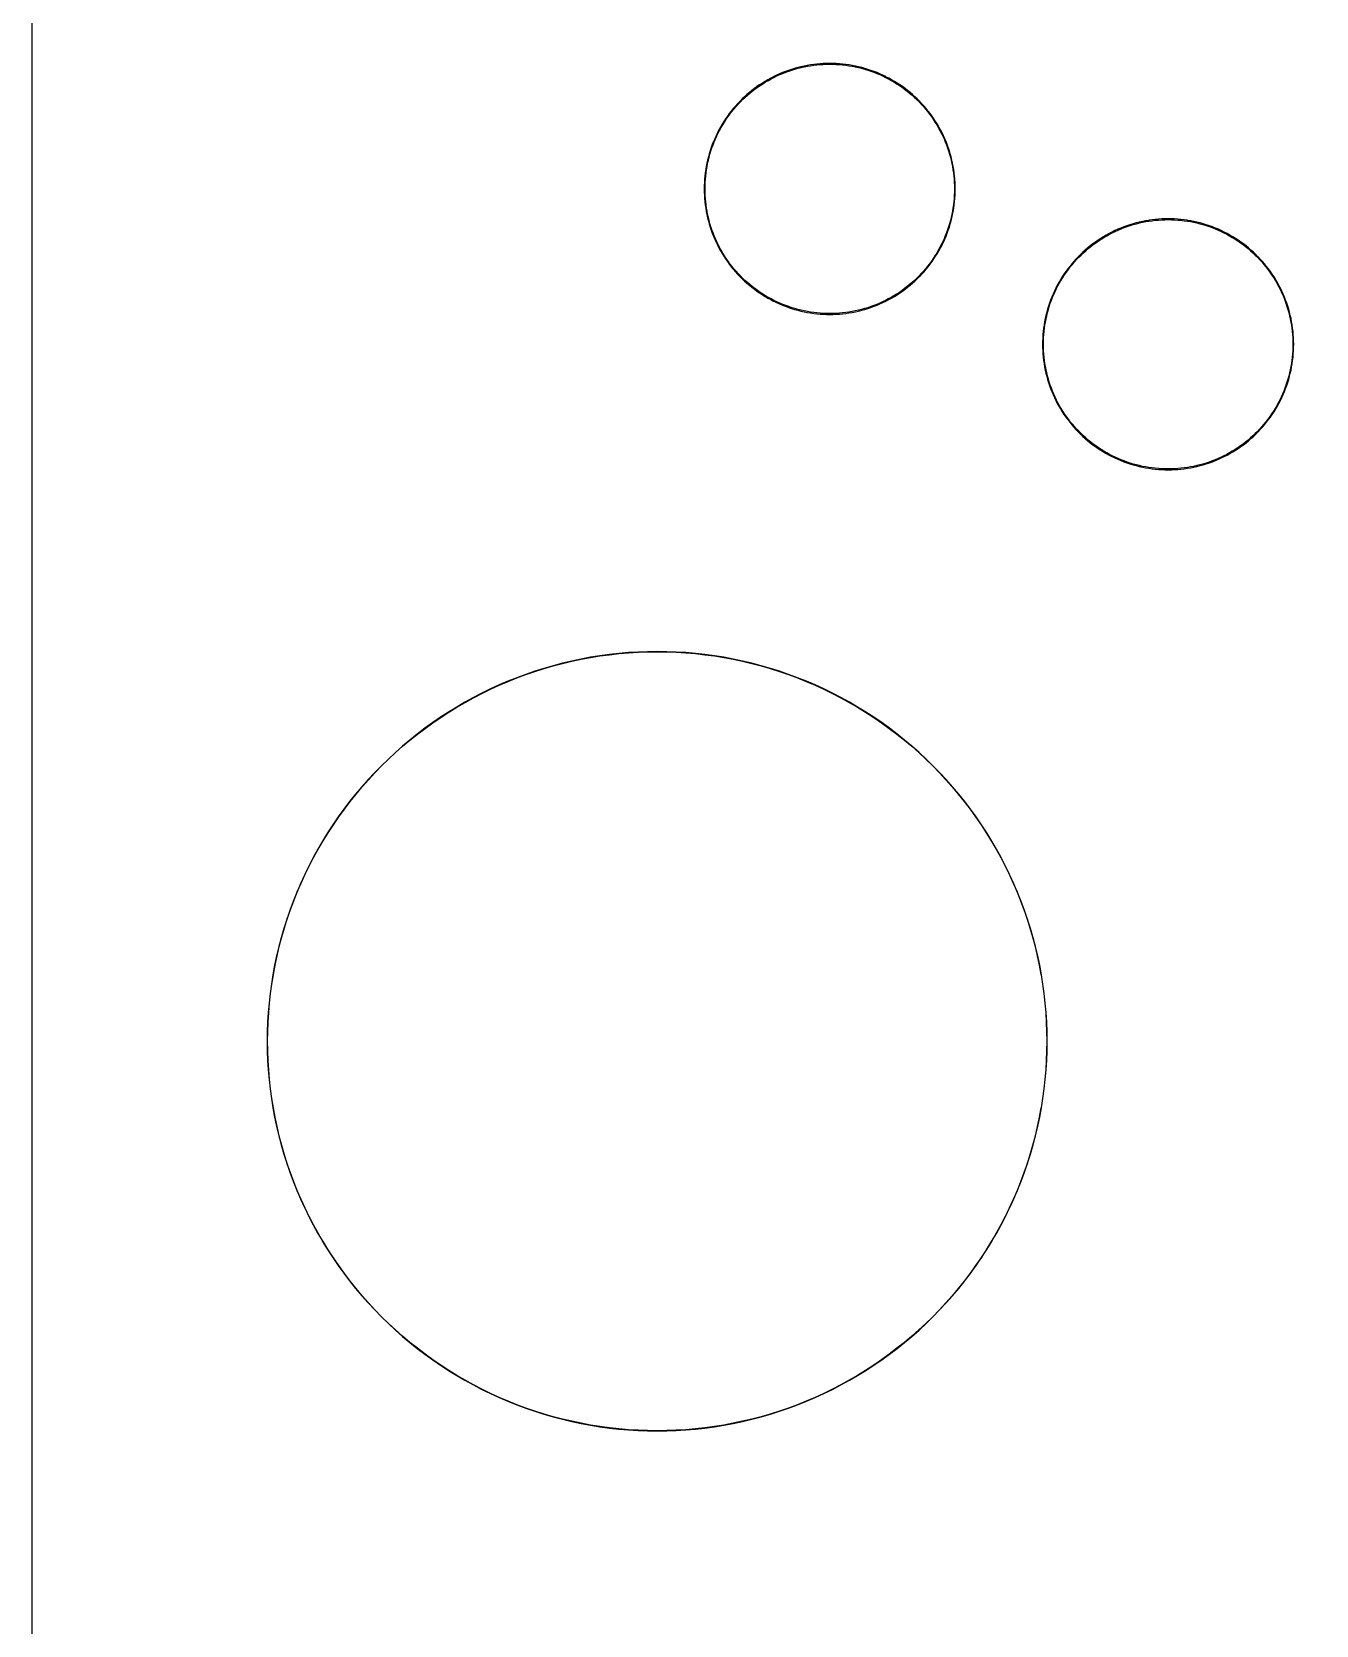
# Model space of a CAD drawing. Extents: x 6 to 66, y 0 to 129.
# Drawn here: x 5.58 to 21.23, y 27.06 to 46.48 of the extents above; entities that cross this region are included whole.
import ezdxf

# ---------------------------------------------------------------- set-up
doc = ezdxf.new("R2010")
doc.units = 0

msp = doc.modelspace()

# ---------------------------------------------------------------- linework, layer by layer
at = {"color": 5, "true_color": 0x0000ff}
msp.add_polyline3d([(66.20408, 0.3175, 0), (66.20408, 128.81762, 0), (5.58393, 128.81762, 0), (5.58393, 0.3175, 0), (66.20408, 0.3175, 0)], close=True, dxfattribs=at)
at = {"color": 34, "true_color": 0x008000}
for points in [[(5.58394, 0.3175, 0), (66.20408, 0.3175, 0), (66.20408, 128.81762, 0), (5.58394, 128.81762, 0), (5.58394, 0.3175, 0)], [(15.26743, 46.09909, 0), (15.22831, 46.09757, 0), (15.18919, 46.09503, 0), (15.15008, 46.09147, 0), (15.11096, 46.0869, 0), (15.0721, 46.08131, 0), (15.07057, 46.08107, 0), (15.03196, 46.07472, 0), (14.99335, 46.0671, 0), (14.955, 46.05846, 0), (14.9169, 46.04906, 0), (14.87905, 46.03865, 0), (14.84146, 46.02722, 0), (14.80412, 46.01477, 0), (14.76729, 46.00131, 0), (14.73072, 45.98709, 0), (14.69465, 45.97185, 0), (14.65884, 45.95559, 0), (14.62353, 45.93857, 0), (14.62215, 45.93787, 0), (14.5871, 45.91984, 0), (14.55281, 45.90079, 0), (14.51877, 45.88097, 0), (14.4855, 45.8604, 0), (14.45248, 45.83881, 0), (14.42022, 45.81646, 0), (14.38847, 45.79334, 0), (14.35748, 45.76947, 0), (14.327, 45.74458, 0), (14.29703, 45.71918, 0), (14.26807, 45.69276, 0), (14.23963, 45.66584, 0), (14.21059, 45.6368, 0), (14.18367, 45.60835, 0), (14.15725, 45.5794, 0), (14.13185, 45.54942, 0), (14.10696, 45.51894, 0), (14.08308, 45.48796, 0), (14.05997, 45.45621, 0), (14.03762, 45.42395, 0), (14.01603, 45.39093, 0), (13.99545, 45.35765, 0), (13.97564, 45.32362, 0), (13.95659, 45.28933, 0), (13.93856, 45.25428, 0), (13.93785, 45.2529, 0), (13.92083, 45.21759, 0), (13.90458, 45.18178, 0), (13.88934, 45.14571, 0), (13.87511, 45.10913, 0), (13.86165, 45.0723, 0), (13.84921, 45.03496, 0), (13.83778, 44.99737, 0), (13.82736, 44.95953, 0), (13.81796, 44.92143, 0), (13.80933, 44.88307, 0), (13.80171, 44.84446, 0), (13.79536, 44.80586, 0), (13.79512, 44.80432, 0), (13.78953, 44.76546, 0), (13.78496, 44.72635, 0), (13.7814, 44.68723, 0), (13.77886, 44.64812, 0), (13.77734, 44.609, 0), (13.77683, 44.56963, 0), (13.77734, 44.53026, 0), (13.77886, 44.49114, 0), (13.7814, 44.45203, 0), (13.78496, 44.41291, 0), (13.78953, 44.3738, 0), (13.79512, 44.33493, 0), (13.79536, 44.3334, 0), (13.80171, 44.29479, 0), (13.80933, 44.25619, 0), (13.81796, 44.21783, 0), (13.82736, 44.17973, 0), (13.83778, 44.14189, 0), (13.84921, 44.10429, 0), (13.86165, 44.06696, 0), (13.87511, 44.03013, 0), (13.88934, 43.99355, 0), (13.90458, 43.95748, 0), (13.92083, 43.92167, 0), (13.93785, 43.88636, 0), (13.93856, 43.88498, 0), (13.95659, 43.84993, 0), (13.97564, 43.81564, 0), (13.99545, 43.7816, 0), (14.01603, 43.74833, 0), (14.03762, 43.71531, 0), (14.05997, 43.68305, 0), (14.08308, 43.6513, 0), (14.10696, 43.62031, 0), (14.13185, 43.58983, 0), (14.15725, 43.55986, 0), (14.18367, 43.53091, 0), (14.21059, 43.50246, 0), (14.23963, 43.47342, 0), (14.26807, 43.4465, 0), (14.29703, 43.42008, 0), (14.327, 43.39468, 0), (14.35748, 43.36979, 0), (14.38847, 43.34591, 0), (14.42022, 43.3228, 0), (14.45248, 43.30045, 0), (14.4855, 43.27886, 0), (14.51877, 43.25828, 0), (14.55281, 43.23847, 0), (14.5871, 43.21942, 0), (14.62215, 43.20139, 0), (14.62353, 43.20068, 0), (14.65884, 43.18367, 0), (14.69465, 43.16741, 0), (14.73072, 43.15217, 0), (14.76729, 43.13795, 0), (14.80412, 43.12448, 0), (14.84146, 43.11204, 0), (14.87905, 43.10061, 0), (14.9169, 43.09019, 0), (14.955, 43.0808, 0), (14.99335, 43.07216, 0), (15.03196, 43.06454, 0), (15.07057, 43.05819, 0), (15.0721, 43.05795, 0), (15.11096, 43.05236, 0), (15.15008, 43.04779, 0), (15.18919, 43.04423, 0), (15.22831, 43.04169, 0), (15.26743, 43.04017, 0), (15.3068, 43.03966, 0), (15.34617, 43.04017, 0), (15.38528, 43.04169, 0), (15.4244, 43.04423, 0), (15.46352, 43.04779, 0), (15.50263, 43.05236, 0), (15.54149, 43.05795, 0), (15.54302, 43.05819, 0), (15.58163, 43.06454, 0), (15.62024, 43.07216, 0), (15.65859, 43.0808, 0), (15.69669, 43.09019, 0), (15.73454, 43.10061, 0), (15.77213, 43.11204, 0), (15.80947, 43.12448, 0), (15.8463, 43.13795, 0), (15.88288, 43.15217, 0), (15.91894, 43.16741, 0), (15.95476, 43.18367, 0), (15.99006, 43.20068, 0), (15.99144, 43.20139, 0), (16.02649, 43.21942, 0), (16.06079, 43.23847, 0), (16.09481, 43.25828, 0), (16.1281, 43.27886, 0), (16.16112, 43.30045, 0), (16.19337, 43.3228, 0), (16.22512, 43.34591, 0), (16.25611, 43.36979, 0), (16.28659, 43.39468, 0), (16.31656, 43.42008, 0), (16.34552, 43.4465, 0), (16.37397, 43.47342, 0), (16.40191, 43.50136, 0), (16.40299, 43.50246, 0), (16.42992, 43.53091, 0), (16.45634, 43.55986, 0), (16.48173, 43.58983, 0), (16.50664, 43.62031, 0), (16.53051, 43.6513, 0), (16.55362, 43.68305, 0), (16.57598, 43.71531, 0), (16.59757, 43.74833, 0), (16.61814, 43.7816, 0), (16.63795, 43.81564, 0), (16.657, 43.84993, 0), (16.67504, 43.88498, 0), (16.67574, 43.88636, 0), (16.69276, 43.92167, 0), (16.70902, 43.95748, 0), (16.72426, 43.99355, 0), (16.73848, 44.03013, 0), (16.75194, 44.06696, 0), (16.76438, 44.10429, 0), (16.77582, 44.14189, 0), (16.78623, 44.17973, 0), (16.79563, 44.21783, 0), (16.80427, 44.25619, 0), (16.81188, 44.29479, 0), (16.81824, 44.3334, 0), (16.81848, 44.33493, 0), (16.82407, 44.3738, 0), (16.82864, 44.41291, 0), (16.83219, 44.45203, 0), (16.83473, 44.49114, 0), (16.83626, 44.53026, 0), (16.83677, 44.56963, 0), (16.83626, 44.609, 0), (16.83473, 44.64812, 0), (16.83219, 44.68723, 0), (16.82864, 44.72635, 0), (16.82407, 44.76546, 0), (16.81848, 44.80432, 0), (16.81824, 44.80586, 0), (16.81213, 44.84293, 0), (16.81188, 44.84446, 0), (16.80427, 44.88307, 0), (16.79563, 44.92143, 0), (16.78623, 44.95953, 0), (16.77582, 44.99737, 0), (16.76438, 45.03496, 0), (16.75194, 45.0723, 0), (16.73848, 45.10913, 0), (16.72426, 45.14571, 0), (16.70902, 45.18178, 0), (16.69276, 45.21759, 0), (16.67574, 45.2529, 0), (16.67504, 45.25428, 0), (16.65771, 45.28795, 0), (16.657, 45.28933, 0), (16.63795, 45.32362, 0), (16.61814, 45.35765, 0), (16.59757, 45.39093, 0), (16.57598, 45.42395, 0), (16.55362, 45.45621, 0), (16.53051, 45.48796, 0), (16.50664, 45.51894, 0), (16.48173, 45.54942, 0), (16.45634, 45.5794, 0), (16.42992, 45.60835, 0), (16.40299, 45.6368, 0), (16.40191, 45.6379, 0), (16.40189, 45.63791, 0), (16.37506, 45.66474, 0), (16.37397, 45.66584, 0), (16.34552, 45.69276, 0), (16.31656, 45.71918, 0), (16.28659, 45.74458, 0), (16.25611, 45.76947, 0), (16.22512, 45.79334, 0), (16.19337, 45.81646, 0), (16.16112, 45.83881, 0), (16.1281, 45.8604, 0), (16.09481, 45.88097, 0), (16.06079, 45.90079, 0), (16.02649, 45.91984, 0), (15.99144, 45.93787, 0), (15.99006, 45.93857, 0), (15.95476, 45.95559, 0), (15.91894, 45.97185, 0), (15.88288, 45.98709, 0), (15.8463, 46.00131, 0), (15.80947, 46.01477, 0), (15.77213, 46.02722, 0), (15.73454, 46.03865, 0), (15.69669, 46.04906, 0), (15.65859, 46.05846, 0), (15.62024, 46.0671, 0), (15.58163, 46.07472, 0), (15.54302, 46.08107, 0), (15.54149, 46.08131, 0), (15.50263, 46.0869, 0), (15.46352, 46.09147, 0), (15.4244, 46.09503, 0), (15.38528, 46.09757, 0), (15.34617, 46.09909, 0), (15.3068, 46.0996, 0), (15.26743, 46.09909, 0)], [(15.38528, 43.0516, 0), (15.34617, 43.05007, 0), (15.3068, 43.04957, 0), (15.26743, 43.05007, 0), (15.22831, 43.0516, 0), (15.18919, 43.05414, 0), (15.15008, 43.05769, 0), (15.11096, 43.06227, 0), (15.07266, 43.06777, 0), (15.03502, 43.07396, 0), (14.99642, 43.08158, 0), (14.95806, 43.09022, 0), (14.91996, 43.09962, 0), (14.88212, 43.11003, 0), (14.84452, 43.12146, 0), (14.80719, 43.13391, 0), (14.77036, 43.14737, 0), (14.73378, 43.16159, 0), (14.69771, 43.17683, 0), (14.6619, 43.19309, 0), (14.6266, 43.21011, 0), (14.59292, 43.22744, 0), (14.55863, 43.24649, 0), (14.52459, 43.2663, 0), (14.49132, 43.28687, 0), (14.4583, 43.30846, 0), (14.42604, 43.33081, 0), (14.39429, 43.35393, 0), (14.3633, 43.3778, 0), (14.33282, 43.4027, 0), (14.30285, 43.4281, 0), (14.2739, 43.45451, 0), (14.24545, 43.48144, 0), (14.21842, 43.50847, 0), (14.19168, 43.53673, 0), (14.16526, 43.56568, 0), (14.13986, 43.59566, 0), (14.11497, 43.62614, 0), (14.0911, 43.65712, 0), (14.06798, 43.68887, 0), (14.04563, 43.72113, 0), (14.02404, 43.75415, 0), (14.00347, 43.78743, 0), (13.98365, 43.82146, 0), (13.9646, 43.85575, 0), (13.94712, 43.88972, 0), (13.93026, 43.92473, 0), (13.914, 43.96054, 0), (13.89876, 43.99661, 0), (13.88454, 44.03319, 0), (13.87107, 44.07002, 0), (13.85863, 44.10736, 0), (13.8472, 44.14495, 0), (13.83678, 44.18279, 0), (13.82739, 44.22089, 0), (13.81875, 44.25925, 0), (13.81113, 44.29786, 0), (13.80494, 44.3355, 0), (13.79943, 44.3738, 0), (13.79486, 44.41291, 0), (13.79131, 44.45203, 0), (13.78877, 44.49114, 0), (13.78724, 44.53026, 0), (13.78673, 44.56963, 0), (13.78724, 44.609, 0), (13.78877, 44.64812, 0), (13.79131, 44.68723, 0), (13.79486, 44.72635, 0), (13.79943, 44.76546, 0), (13.80494, 44.80376, 0), (13.81113, 44.8414, 0), (13.81875, 44.88001, 0), (13.82739, 44.91836, 0), (13.83678, 44.95646, 0), (13.8472, 44.99431, 0), (13.85863, 45.0319, 0), (13.87107, 45.06924, 0), (13.88454, 45.10607, 0), (13.89876, 45.14265, 0), (13.914, 45.17871, 0), (13.93026, 45.21453, 0), (13.94713, 45.24953, 0), (13.9646, 45.28351, 0), (13.98365, 45.3178, 0), (14.00347, 45.35183, 0), (14.02404, 45.38511, 0), (14.04563, 45.41813, 0), (14.06798, 45.45038, 0), (14.0911, 45.48213, 0), (14.11497, 45.51312, 0), (14.13986, 45.5436, 0), (14.16526, 45.57357, 0), (14.19168, 45.60253, 0), (14.2186, 45.63098, 0), (14.24543, 45.65781, 0), (14.24545, 45.65782, 0), (14.2739, 45.68475, 0), (14.30285, 45.71116, 0), (14.33282, 45.73656, 0), (14.3633, 45.76145, 0), (14.39429, 45.78533, 0), (14.42604, 45.80844, 0), (14.4583, 45.8308, 0), (14.49132, 45.85239, 0), (14.52459, 45.87296, 0), (14.55863, 45.89277, 0), (14.59292, 45.91182, 0), (14.62659, 45.92915, 0), (14.6619, 45.94617, 0), (14.69771, 45.96243, 0), (14.73378, 45.97767, 0), (14.77036, 45.99189, 0), (14.80719, 46.00535, 0), (14.84452, 46.0178, 0), (14.88212, 46.02923, 0), (14.91996, 46.03964, 0), (14.95806, 46.04904, 0), (14.99642, 46.05768, 0), (15.03502, 46.0653, 0), (15.07217, 46.07141, 0), (15.11096, 46.07699, 0), (15.15008, 46.08156, 0), (15.18919, 46.08512, 0), (15.22831, 46.08766, 0), (15.26743, 46.08918, 0), (15.3068, 46.08969, 0), (15.34617, 46.08918, 0), (15.38528, 46.08766, 0), (15.4244, 46.08512, 0), (15.46352, 46.08156, 0), (15.50263, 46.07699, 0), (15.54142, 46.07141, 0), (15.57857, 46.0653, 0), (15.61718, 46.05768, 0), (15.65553, 46.04904, 0), (15.69363, 46.03964, 0), (15.73148, 46.02923, 0), (15.76907, 46.0178, 0), (15.80641, 46.00535, 0), (15.84324, 45.99189, 0), (15.87981, 45.97767, 0), (15.91588, 45.96243, 0), (15.9517, 45.94617, 0), (15.987, 45.92915, 0), (16.02067, 45.91182, 0), (16.05496, 45.89277, 0), (16.08899, 45.87296, 0), (16.12227, 45.85239, 0), (16.15529, 45.8308, 0), (16.18755, 45.80844, 0), (16.2193, 45.78533, 0), (16.25029, 45.76145, 0), (16.28077, 45.73656, 0), (16.31074, 45.71116, 0), (16.3397, 45.68475, 0), (16.36815, 45.65782, 0), (16.39499, 45.63098, 0), (16.42191, 45.60253, 0), (16.44832, 45.57357, 0), (16.47373, 45.5436, 0), (16.49862, 45.51312, 0), (16.5225, 45.48213, 0), (16.54561, 45.45038, 0), (16.56796, 45.41813, 0), (16.58955, 45.38511, 0), (16.61013, 45.35183, 0), (16.62994, 45.3178, 0), (16.64899, 45.28351, 0), (16.66647, 45.24953, 0), (16.68334, 45.21453, 0), (16.69959, 45.17871, 0), (16.71483, 45.14265, 0), (16.72906, 45.10607, 0), (16.74252, 45.06924, 0), (16.75497, 45.0319, 0), (16.7664, 44.99431, 0), (16.77681, 44.95646, 0), (16.78621, 44.91836, 0), (16.79484, 44.88001, 0), (16.80246, 44.8414, 0), (16.80865, 44.80376, 0), (16.81416, 44.76546, 0), (16.81872, 44.72635, 0), (16.82229, 44.68723, 0), (16.82482, 44.64812, 0), (16.82635, 44.609, 0), (16.82686, 44.56963, 0), (16.82635, 44.53026, 0), (16.82482, 44.49114, 0), (16.82229, 44.45203, 0), (16.81872, 44.41291, 0), (16.81416, 44.3738, 0), (16.80865, 44.3355, 0), (16.80246, 44.29786, 0), (16.79484, 44.25925, 0), (16.78621, 44.22089, 0), (16.77681, 44.18279, 0), (16.7664, 44.14495, 0), (16.75497, 44.10736, 0), (16.74252, 44.07002, 0), (16.72906, 44.03319, 0), (16.71483, 43.99661, 0), (16.69959, 43.96054, 0), (16.68334, 43.92473, 0), (16.66647, 43.88973, 0), (16.64899, 43.85575, 0), (16.62994, 43.82146, 0), (16.61013, 43.78743, 0), (16.58955, 43.75415, 0), (16.56796, 43.72113, 0), (16.54561, 43.68887, 0), (16.5225, 43.65712, 0), (16.49862, 43.62614, 0), (16.47373, 43.59566, 0), (16.44832, 43.56568, 0), (16.42191, 43.53673, 0), (16.39499, 43.50828, 0), (16.36815, 43.48144, 0), (16.3397, 43.45451, 0), (16.31074, 43.4281, 0), (16.28077, 43.4027, 0), (16.25029, 43.3778, 0), (16.2193, 43.35393, 0), (16.18755, 43.33081, 0), (16.15529, 43.30846, 0), (16.12227, 43.28687, 0), (16.08899, 43.2663, 0), (16.05496, 43.24649, 0), (16.02067, 43.22744, 0), (15.98699, 43.21011, 0), (15.9517, 43.19309, 0), (15.91588, 43.17683, 0), (15.87981, 43.16159, 0), (15.84324, 43.14737, 0), (15.80641, 43.13391, 0), (15.76907, 43.12146, 0), (15.73148, 43.11003, 0), (15.69363, 43.09962, 0), (15.65553, 43.09022, 0), (15.61718, 43.08158, 0), (15.57857, 43.07396, 0), (15.54093, 43.06777, 0), (15.50263, 43.06227, 0), (15.46352, 43.05769, 0), (15.4244, 43.05414, 0), (15.38528, 43.0516, 0)], [(19.39112, 44.20425, 0), (19.352, 44.20273, 0), (19.31289, 44.20019, 0), (19.27377, 44.19663, 0), (19.23464, 44.19206, 0), (19.19578, 44.18647, 0), (19.19426, 44.18623, 0), (19.15565, 44.17988, 0), (19.11704, 44.17226, 0), (19.07869, 44.16362, 0), (19.04059, 44.15422, 0), (19.00274, 44.14381, 0), (18.96515, 44.13238, 0), (18.92781, 44.11993, 0), (18.89098, 44.10647, 0), (18.85441, 44.09225, 0), (18.81834, 44.07701, 0), (18.78253, 44.06075, 0), (18.74721, 44.04373, 0), (18.74584, 44.04303, 0), (18.71079, 44.025, 0), (18.6765, 44.00595, 0), (18.64246, 43.98613, 0), (18.60919, 43.96556, 0), (18.57617, 43.94397, 0), (18.54391, 43.92162, 0), (18.51216, 43.8985, 0), (18.48116, 43.87463, 0), (18.45069, 43.84974, 0), (18.42072, 43.82434, 0), (18.39176, 43.79792, 0), (18.36332, 43.771, 0), (18.33428, 43.74196, 0), (18.30736, 43.71351, 0), (18.28094, 43.68456, 0), (18.25554, 43.65458, 0), (18.23065, 43.6241, 0), (18.20676, 43.59312, 0), (18.18366, 43.56137, 0), (18.16131, 43.52911, 0), (18.13972, 43.49609, 0), (18.11914, 43.46281, 0), (18.09932, 43.42878, 0), (18.08027, 43.39449, 0), (18.08001, 43.39398, 0), (18.06224, 43.35944, 0), (18.06154, 43.35806, 0), (18.04451, 43.32275, 0), (18.02827, 43.28694, 0), (18.01303, 43.25087, 0), (17.9988, 43.21429, 0), (17.98534, 43.17746, 0), (17.9729, 43.14012, 0), (17.96146, 43.10253, 0), (17.95104, 43.06469, 0), (17.94165, 43.02659, 0), (17.93302, 42.98823, 0), (17.9254, 42.94962, 0), (17.91904, 42.91102, 0), (17.91881, 42.90949, 0), (17.91322, 42.87062, 0), (17.90865, 42.83151, 0), (17.90509, 42.79239, 0), (17.90255, 42.75328, 0), (17.90102, 42.71416, 0), (17.90052, 42.67479, 0), (17.90102, 42.63542, 0), (17.90255, 42.5963, 0), (17.90509, 42.55719, 0), (17.90865, 42.51807, 0), (17.91322, 42.47896, 0), (17.91881, 42.44009, 0), (17.91904, 42.43856, 0), (17.9254, 42.39995, 0), (17.93302, 42.36135, 0), (17.94165, 42.32299, 0), (17.95104, 42.28489, 0), (17.96146, 42.24705, 0), (17.9729, 42.20945, 0), (17.98534, 42.17212, 0), (17.9988, 42.13529, 0), (18.01303, 42.09871, 0), (18.02827, 42.06264, 0), (18.04451, 42.02683, 0), (18.06154, 41.99152, 0), (18.06224, 41.99014, 0), (18.08027, 41.95509, 0), (18.09932, 41.9208, 0), (18.11914, 41.88676, 0), (18.13972, 41.85349, 0), (18.16131, 41.82047, 0), (18.18366, 41.78821, 0), (18.20676, 41.75645, 0), (18.23065, 41.72547, 0), (18.25554, 41.69498, 0), (18.28094, 41.66502, 0), (18.30736, 41.63606, 0), (18.33428, 41.60761, 0), (18.36332, 41.57858, 0), (18.39176, 41.55166, 0), (18.42072, 41.52523, 0), (18.45069, 41.49984, 0), (18.48116, 41.47495, 0), (18.51216, 41.45107, 0), (18.54391, 41.42796, 0), (18.57617, 41.40561, 0), (18.60919, 41.38402, 0), (18.64246, 41.36343, 0), (18.6765, 41.34362, 0), (18.71079, 41.32457, 0), (18.74584, 41.30655, 0), (18.74721, 41.30584, 0), (18.78253, 41.28882, 0), (18.81834, 41.27257, 0), (18.85441, 41.25733, 0), (18.89098, 41.24311, 0), (18.92781, 41.22964, 0), (18.96515, 41.2172, 0), (19.00274, 41.20577, 0), (19.04059, 41.19535, 0), (19.07869, 41.18596, 0), (19.11704, 41.17732, 0), (19.15565, 41.1697, 0), (19.19426, 41.16335, 0), (19.19578, 41.16311, 0), (19.23464, 41.15752, 0), (19.27377, 41.15294, 0), (19.31289, 41.14938, 0), (19.352, 41.14685, 0), (19.39112, 41.14533, 0), (19.43049, 41.14482, 0), (19.46986, 41.14533, 0), (19.50897, 41.14685, 0), (19.54808, 41.14938, 0), (19.58721, 41.15294, 0), (19.62632, 41.15752, 0), (19.66518, 41.16311, 0), (19.6667, 41.16335, 0), (19.70532, 41.1697, 0), (19.74393, 41.17732, 0), (19.78228, 41.18596, 0), (19.82038, 41.19535, 0), (19.85823, 41.20577, 0), (19.89582, 41.2172, 0), (19.93316, 41.22964, 0), (19.96999, 41.24311, 0), (20.00657, 41.25733, 0), (20.04263, 41.27257, 0), (20.07845, 41.28882, 0), (20.11375, 41.30584, 0), (20.11513, 41.30655, 0), (20.15018, 41.32457, 0), (20.18448, 41.34362, 0), (20.2185, 41.36343, 0), (20.25179, 41.38402, 0), (20.28481, 41.40561, 0), (20.31706, 41.42796, 0), (20.34881, 41.45107, 0), (20.3798, 41.47495, 0), (20.41028, 41.49984, 0), (20.44025, 41.52523, 0), (20.46921, 41.55166, 0), (20.49766, 41.57858, 0), (20.5256, 41.60652, 0), (20.52668, 41.60761, 0), (20.55361, 41.63606, 0), (20.58003, 41.66502, 0), (20.60542, 41.69498, 0), (20.63033, 41.72547, 0), (20.6542, 41.75645, 0), (20.67732, 41.78821, 0), (20.69967, 41.82047, 0), (20.72126, 41.85349, 0), (20.74183, 41.88676, 0), (20.76164, 41.9208, 0), (20.78069, 41.95509, 0), (20.79873, 41.99014, 0), (20.79943, 41.99152, 0), (20.81645, 42.02683, 0), (20.8327, 42.06264, 0), (20.84795, 42.09871, 0), (20.86217, 42.13529, 0), (20.87563, 42.17212, 0), (20.88807, 42.20945, 0), (20.89951, 42.24705, 0), (20.90992, 42.28489, 0), (20.91932, 42.32299, 0), (20.92795, 42.36135, 0), (20.93558, 42.39995, 0), (20.94193, 42.43856, 0), (20.94217, 42.44009, 0), (20.94775, 42.47896, 0), (20.95233, 42.51807, 0), (20.95588, 42.55719, 0), (20.95842, 42.5963, 0), (20.95995, 42.63542, 0), (20.96046, 42.67479, 0), (20.95995, 42.71416, 0), (20.95842, 42.75328, 0), (20.95588, 42.79239, 0), (20.95233, 42.83151, 0), (20.94775, 42.87062, 0), (20.94217, 42.90949, 0), (20.94193, 42.91102, 0), (20.93558, 42.94962, 0), (20.92795, 42.98823, 0), (20.91932, 43.02659, 0), (20.90992, 43.06469, 0), (20.89951, 43.10253, 0), (20.88807, 43.14012, 0), (20.87563, 43.17746, 0), (20.86217, 43.21429, 0), (20.84795, 43.25087, 0), (20.8327, 43.28694, 0), (20.81645, 43.32275, 0), (20.79943, 43.35806, 0), (20.79873, 43.35944, 0), (20.7814, 43.39311, 0), (20.78069, 43.39449, 0), (20.76164, 43.42878, 0), (20.74183, 43.46281, 0), (20.72126, 43.49609, 0), (20.69967, 43.52911, 0), (20.67732, 43.56137, 0), (20.6542, 43.59312, 0), (20.63033, 43.6241, 0), (20.60542, 43.65458, 0), (20.58003, 43.68456, 0), (20.55361, 43.71351, 0), (20.52668, 43.74196, 0), (20.5256, 43.74306, 0), (20.49766, 43.771, 0), (20.46921, 43.79792, 0), (20.44025, 43.82434, 0), (20.41028, 43.84974, 0), (20.3798, 43.87463, 0), (20.34881, 43.8985, 0), (20.31706, 43.92162, 0), (20.28481, 43.94397, 0), (20.25179, 43.96556, 0), (20.2185, 43.98613, 0), (20.18448, 44.00595, 0), (20.15018, 44.025, 0), (20.11513, 44.04303, 0), (20.11375, 44.04373, 0), (20.07845, 44.06075, 0), (20.04263, 44.07701, 0), (20.00657, 44.09225, 0), (19.96999, 44.10647, 0), (19.93316, 44.11993, 0), (19.89582, 44.13238, 0), (19.85823, 44.14381, 0), (19.82038, 44.15422, 0), (19.78228, 44.16362, 0), (19.74393, 44.17226, 0), (19.70532, 44.17988, 0), (19.6667, 44.18623, 0), (19.66518, 44.18647, 0), (19.62632, 44.19206, 0), (19.58721, 44.19663, 0), (19.54808, 44.20019, 0), (19.50897, 44.20273, 0), (19.46986, 44.20425, 0), (19.43049, 44.20476, 0), (19.39112, 44.20425, 0)], [(19.50897, 41.15676, 0), (19.46986, 41.15523, 0), (19.43049, 41.15473, 0), (19.39112, 41.15523, 0), (19.352, 41.15676, 0), (19.31289, 41.1593, 0), (19.27377, 41.16285, 0), (19.23464, 41.16743, 0), (19.1964, 41.17292, 0), (19.15871, 41.17911, 0), (19.12011, 41.18674, 0), (19.08175, 41.19538, 0), (19.04365, 41.20478, 0), (19.00581, 41.21519, 0), (18.96821, 41.22661, 0), (18.93087, 41.23907, 0), (18.89405, 41.25253, 0), (18.85747, 41.26675, 0), (18.8214, 41.28199, 0), (18.78559, 41.29825, 0), (18.75029, 41.31527, 0), (18.71661, 41.3326, 0), (18.68232, 41.35165, 0), (18.64828, 41.37146, 0), (18.61501, 41.39203, 0), (18.58199, 41.41362, 0), (18.54973, 41.43596, 0), (18.51798, 41.45909, 0), (18.48698, 41.48296, 0), (18.45651, 41.50786, 0), (18.42654, 41.53326, 0), (18.39759, 41.55966, 0), (18.36914, 41.58659, 0), (18.34179, 41.61395, 0), (18.31537, 41.64188, 0), (18.28895, 41.67084, 0), (18.26354, 41.70082, 0), (18.23866, 41.73129, 0), (18.21479, 41.76227, 0), (18.19166, 41.79403, 0), (18.16932, 41.82629, 0), (18.14773, 41.85931, 0), (18.12716, 41.89259, 0), (18.10734, 41.92662, 0), (18.08829, 41.96091, 0), (18.07081, 41.99488, 0), (18.05395, 42.02989, 0), (18.03769, 42.0657, 0), (18.02245, 42.10177, 0), (18.00823, 42.13835, 0), (17.99476, 42.17518, 0), (17.98232, 42.21252, 0), (17.97089, 42.25011, 0), (17.96047, 42.28795, 0), (17.95108, 42.32605, 0), (17.94244, 42.36441, 0), (17.93481, 42.40302, 0), (17.92855, 42.44112, 0), (17.92312, 42.47896, 0), (17.91855, 42.51807, 0), (17.915, 42.55719, 0), (17.91246, 42.5963, 0), (17.91093, 42.63542, 0), (17.91041, 42.67479, 0), (17.91093, 42.71416, 0), (17.91246, 42.75328, 0), (17.915, 42.79239, 0), (17.91855, 42.83151, 0), (17.92312, 42.87062, 0), (17.92854, 42.90838, 0), (17.93481, 42.94656, 0), (17.94244, 42.98517, 0), (17.95108, 43.02352, 0), (17.96047, 43.06162, 0), (17.97089, 43.09947, 0), (17.98232, 43.13706, 0), (17.99476, 43.1744, 0), (18.00823, 43.21123, 0), (18.02245, 43.24781, 0), (18.03769, 43.28387, 0), (18.05395, 43.31969, 0), (18.07082, 43.35469, 0), (18.08829, 43.38867, 0), (18.10734, 43.42296, 0), (18.12716, 43.45699, 0), (18.14773, 43.49027, 0), (18.16932, 43.52329, 0), (18.19166, 43.55554, 0), (18.21479, 43.58729, 0), (18.23865, 43.61827, 0), (18.23866, 43.61828, 0), (18.26354, 43.64876, 0), (18.28895, 43.67873, 0), (18.31537, 43.70769, 0), (18.34228, 43.73614, 0), (18.3691, 43.76296, 0), (18.36914, 43.76298, 0), (18.39759, 43.78991, 0), (18.42654, 43.81632, 0), (18.45651, 43.84172, 0), (18.48698, 43.86661, 0), (18.51798, 43.89049, 0), (18.54973, 43.9136, 0), (18.58199, 43.93596, 0), (18.61501, 43.95755, 0), (18.64828, 43.97812, 0), (18.68232, 43.99793, 0), (18.71661, 44.01698, 0), (18.75028, 44.03431, 0), (18.78559, 44.05133, 0), (18.8214, 44.06759, 0), (18.85747, 44.08283, 0), (18.89405, 44.09705, 0), (18.93087, 44.11051, 0), (18.96821, 44.12296, 0), (19.00581, 44.13439, 0), (19.04365, 44.1448, 0), (19.08175, 44.1542, 0), (19.12011, 44.16284, 0), (19.15871, 44.17046, 0), (19.19593, 44.17658, 0), (19.23464, 44.18215, 0), (19.27377, 44.18672, 0), (19.31289, 44.19028, 0), (19.352, 44.19282, 0), (19.39112, 44.19434, 0), (19.43049, 44.19485, 0), (19.46986, 44.19434, 0), (19.50897, 44.19282, 0), (19.54808, 44.19028, 0), (19.58721, 44.18672, 0), (19.62632, 44.18215, 0), (19.66511, 44.17657, 0), (19.70226, 44.17046, 0), (19.74087, 44.16284, 0), (19.77921, 44.1542, 0), (19.81731, 44.1448, 0), (19.85517, 44.13439, 0), (19.89276, 44.12296, 0), (19.9301, 44.11051, 0), (19.96693, 44.09705, 0), (20.0035, 44.08283, 0), (20.03957, 44.06759, 0), (20.07538, 44.05133, 0), (20.11069, 44.03431, 0), (20.14436, 44.01698, 0), (20.17865, 43.99793, 0), (20.21268, 43.97812, 0), (20.24596, 43.95755, 0), (20.27898, 43.93596, 0), (20.31124, 43.9136, 0), (20.34299, 43.89049, 0), (20.37398, 43.86661, 0), (20.40446, 43.84172, 0), (20.43443, 43.81632, 0), (20.46339, 43.78991, 0), (20.49184, 43.76298, 0), (20.51868, 43.73614, 0), (20.5456, 43.70769, 0), (20.57201, 43.67873, 0), (20.59742, 43.64876, 0), (20.6223, 43.61828, 0), (20.62231, 43.61827, 0), (20.64619, 43.58729, 0), (20.6693, 43.55554, 0), (20.69165, 43.52329, 0), (20.71324, 43.49027, 0), (20.73382, 43.45699, 0), (20.75363, 43.42296, 0), (20.77268, 43.38867, 0), (20.79006, 43.35487, 0), (20.80703, 43.31969, 0), (20.82328, 43.28387, 0), (20.83852, 43.24781, 0), (20.85275, 43.21123, 0), (20.8662, 43.1744, 0), (20.87866, 43.13706, 0), (20.89009, 43.09947, 0), (20.9005, 43.06162, 0), (20.9099, 43.02352, 0), (20.91853, 42.98517, 0), (20.92615, 42.94656, 0), (20.93235, 42.90885, 0), (20.93785, 42.87062, 0), (20.94241, 42.83151, 0), (20.94597, 42.79239, 0), (20.94851, 42.75328, 0), (20.95004, 42.71416, 0), (20.95055, 42.67479, 0), (20.95004, 42.63542, 0), (20.94851, 42.5963, 0), (20.94597, 42.55719, 0), (20.94241, 42.51807, 0), (20.93785, 42.47896, 0), (20.93234, 42.44066, 0), (20.92615, 42.40302, 0), (20.91853, 42.36441, 0), (20.9099, 42.32605, 0), (20.9005, 42.28795, 0), (20.89009, 42.25011, 0), (20.87866, 42.21252, 0), (20.8662, 42.17518, 0), (20.85275, 42.13835, 0), (20.83852, 42.10177, 0), (20.82328, 42.0657, 0), (20.80703, 42.02989, 0), (20.79, 41.99458, 0), (20.77268, 41.96091, 0), (20.75363, 41.92662, 0), (20.73382, 41.89259, 0), (20.71324, 41.85931, 0), (20.69165, 41.82629, 0), (20.6693, 41.79403, 0), (20.64619, 41.76227, 0), (20.6223, 41.73129, 0), (20.59742, 41.70082, 0), (20.57201, 41.67084, 0), (20.5456, 41.64188, 0), (20.51886, 41.61362, 0), (20.49165, 41.58641, 0), (20.46339, 41.55966, 0), (20.43443, 41.53326, 0), (20.40446, 41.50786, 0), (20.37398, 41.48296, 0), (20.34299, 41.45909, 0), (20.31124, 41.43596, 0), (20.27898, 41.41362, 0), (20.24596, 41.39203, 0), (20.21268, 41.37146, 0), (20.17865, 41.35165, 0), (20.14436, 41.3326, 0), (20.11068, 41.31527, 0), (20.07538, 41.29825, 0), (20.03957, 41.28199, 0), (20.0035, 41.26675, 0), (19.96693, 41.25253, 0), (19.9301, 41.23907, 0), (19.89276, 41.22661, 0), (19.85517, 41.21519, 0), (19.81731, 41.20478, 0), (19.77921, 41.19538, 0), (19.74087, 41.18674, 0), (19.70226, 41.17911, 0), (19.66463, 41.17293, 0), (19.62632, 41.16743, 0), (19.58721, 41.16285, 0), (19.54808, 41.1593, 0), (19.50897, 41.15676, 0)], [(13.08735, 38.92727, 0), (12.97076, 38.92295, 0), (12.85443, 38.91584, 0), (12.73835, 38.90594, 0), (12.62253, 38.89298, 0), (12.50696, 38.87749, 0), (12.50656, 38.87742, 0), (12.39191, 38.85895, 0), (12.39189, 38.85895, 0), (12.3915, 38.85888, 0), (12.27695, 38.83755, 0), (12.1629, 38.81342, 0), (12.04936, 38.78649, 0), (11.93659, 38.75678, 0), (11.82457, 38.72426, 0), (11.71357, 38.68896, 0), (11.60334, 38.65111, 0), (11.49412, 38.61047, 0), (11.38566, 38.56704, 0), (11.27873, 38.52132, 0), (11.17255, 38.4728, 0), (11.06791, 38.4215, 0), (11.06755, 38.42132, 0), (10.96392, 38.36772, 0), (10.86181, 38.31133, 0), (10.76123, 38.25266, 0), (10.66191, 38.19169, 0), (10.56412, 38.12795, 0), (10.4681, 38.06216, 0), (10.37362, 37.99383, 0), (10.28091, 37.92322, 0), (10.18973, 37.85032, 0), (10.10056, 37.77539, 0), (10.0132, 37.69818, 0), (9.92784, 37.61868, 0), (9.84429, 37.5374, 0), (9.84401, 37.53712, 0), (9.76273, 37.45355, 0), (9.68323, 37.36821, 0), (9.60601, 37.28083, 0), (9.53107, 37.19168, 0), (9.45818, 37.10049, 0), (9.38757, 37.00777, 0), (9.31924, 36.91329, 0), (9.25346, 36.81727, 0), (9.1897, 36.71949, 0), (9.12874, 36.62018, 0), (9.07006, 36.51959, 0), (9.01368, 36.41747, 0), (9.0135, 36.41713, 0), (8.96008, 36.31385, 0), (8.95991, 36.31349, 0), (8.9086, 36.20885, 0), (8.86009, 36.10268, 0), (8.81437, 35.99574, 0), (8.77093, 35.88729, 0), (8.73029, 35.77807, 0), (8.69244, 35.66783, 0), (8.65714, 35.55683, 0), (8.62463, 35.44482, 0), (8.59491, 35.33204, 0), (8.56799, 35.2185, 0), (8.54386, 35.10446, 0), (8.54379, 35.10407, 0), (8.52252, 34.9899, 0), (8.52246, 34.98951, 0), (8.52246, 34.98949, 0), (8.50398, 34.87484, 0), (8.5039, 34.87445, 0), (8.48842, 34.75888, 0), (8.47547, 34.64306, 0), (8.46556, 34.52698, 0), (8.45844, 34.41064, 0), (8.45412, 34.29406, 0), (8.45261, 34.17747, 0), (8.45412, 34.06089, 0), (8.45844, 33.9443, 0), (8.46556, 33.82797, 0), (8.47547, 33.71188, 0), (8.48842, 33.59606, 0), (8.48847, 33.59567, 0), (8.48847, 33.59566, 0), (8.5039, 33.4805, 0), (8.50398, 33.4801, 0), (8.52252, 33.36504, 0), (8.54386, 33.25049, 0), (8.56799, 33.13644, 0), (8.59491, 33.0229, 0), (8.62463, 32.91013, 0), (8.65714, 32.79811, 0), (8.69244, 32.68712, 0), (8.73029, 32.57688, 0), (8.77093, 32.46766, 0), (8.81437, 32.3592, 0), (8.86009, 32.25227, 0), (8.9086, 32.14609, 0), (8.90878, 32.14574, 0), (8.95991, 32.04144, 0), (8.96008, 32.04108, 0), (9.01368, 31.93746, 0), (9.07006, 31.83535, 0), (9.12874, 31.73477, 0), (9.1897, 31.63546, 0), (9.25346, 31.53767, 0), (9.31924, 31.44165, 0), (9.38757, 31.34717, 0), (9.45818, 31.25446, 0), (9.53107, 31.16327, 0), (9.60601, 31.07412, 0), (9.68323, 30.98674, 0), (9.76273, 30.9014, 0), (9.84401, 30.81783, 0), (9.84429, 30.81755, 0), (9.92784, 30.73627, 0), (10.0132, 30.65677, 0), (10.10056, 30.57955, 0), (10.18973, 30.50462, 0), (10.28091, 30.43172, 0), (10.37362, 30.36111, 0), (10.4681, 30.29279, 0), (10.56412, 30.227, 0), (10.66191, 30.16325, 0), (10.76123, 30.10229, 0), (10.86181, 30.04361, 0), (10.96392, 29.98722, 0), (10.96427, 29.98704, 0), (11.06755, 29.93363, 0), (11.06791, 29.93345, 0), (11.17255, 29.88214, 0), (11.27873, 29.83363, 0), (11.38566, 29.78791, 0), (11.49412, 29.74447, 0), (11.60334, 29.70383, 0), (11.71357, 29.66599, 0), (11.82457, 29.63068, 0), (11.93659, 29.59817, 0), (12.04936, 29.56845, 0), (12.1629, 29.54153, 0), (12.27695, 29.5174, 0), (12.3915, 29.49606, 0), (12.50656, 29.47752, 0), (12.50696, 29.47746, 0), (12.62253, 29.46196, 0), (12.73835, 29.44901, 0), (12.85443, 29.4391, 0), (12.97076, 29.43199, 0), (13.08735, 29.42767, 0), (13.20393, 29.42615, 0), (13.32052, 29.42767, 0), (13.4371, 29.43199, 0), (13.55343, 29.4391, 0), (13.66951, 29.44901, 0), (13.78534, 29.46196, 0), (13.90091, 29.47746, 0), (13.9013, 29.47752, 0), (14.01636, 29.49606, 0), (14.13092, 29.5174, 0), (14.24496, 29.54153, 0), (14.3585, 29.56845, 0), (14.47128, 29.59817, 0), (14.58329, 29.63068, 0), (14.69429, 29.66599, 0), (14.80452, 29.70383, 0), (14.91374, 29.74447, 0), (15.0222, 29.78791, 0), (15.12914, 29.83363, 0), (15.23531, 29.88214, 0), (15.33996, 29.93345, 0), (15.34031, 29.93363, 0), (15.44359, 29.98704, 0), (15.44394, 29.98722, 0), (15.54605, 30.04361, 0), (15.64663, 30.10229, 0), (15.74595, 30.16325, 0), (15.84374, 30.227, 0), (15.93975, 30.29279, 0), (16.03424, 30.36111, 0), (16.12695, 30.43172, 0), (16.21812, 30.50462, 0), (16.30728, 30.57955, 0), (16.39465, 30.65677, 0), (16.48001, 30.73627, 0), (16.56356, 30.81755, 0), (16.56384, 30.81783, 0), (16.64513, 30.9014, 0), (16.72464, 30.98674, 0), (16.80185, 31.07412, 0), (16.87678, 31.16327, 0), (16.94968, 31.25446, 0), (17.02029, 31.34717, 0), (17.08861, 31.44165, 0), (17.1544, 31.53767, 0), (17.21816, 31.63546, 0), (17.27912, 31.73477, 0), (17.33778, 31.83535, 0), (17.39417, 31.93746, 0), (17.44776, 32.04108, 0), (17.44794, 32.04144, 0), (17.49908, 32.14574, 0), (17.49926, 32.14609, 0), (17.54778, 32.25227, 0), (17.59349, 32.3592, 0), (17.63693, 32.46766, 0), (17.67757, 32.57688, 0), (17.71542, 32.68712, 0), (17.75072, 32.79811, 0), (17.78323, 32.91013, 0), (17.81295, 33.0229, 0), (17.83988, 33.13644, 0), (17.86401, 33.25049, 0), (17.88534, 33.36504, 0), (17.88541, 33.36544, 0), (17.88541, 33.36546, 0), (17.90388, 33.4801, 0), (17.90394, 33.4805, 0), (17.91942, 33.59594, 0), (17.91944, 33.59606, 0), (17.9324, 33.71188, 0), (17.9423, 33.82797, 0), (17.94941, 33.9443, 0), (17.95373, 34.06089, 0), (17.95526, 34.17747, 0), (17.95373, 34.29406, 0), (17.94941, 34.41064, 0), (17.9423, 34.52698, 0), (17.9324, 34.64306, 0), (17.91944, 34.75888, 0), (17.90394, 34.87445, 0), (17.90388, 34.87484, 0), (17.88541, 34.98949, 0), (17.88541, 34.98951, 0), (17.88534, 34.9899, 0), (17.86401, 35.10446, 0), (17.83988, 35.2185, 0), (17.81295, 35.33204, 0), (17.78323, 35.44482, 0), (17.75072, 35.55683, 0), (17.71542, 35.66783, 0), (17.67757, 35.77807, 0), (17.63693, 35.88729, 0), (17.59349, 35.99574, 0), (17.54778, 36.10268, 0), (17.49926, 36.20885, 0), (17.44794, 36.31349, 0), (17.44776, 36.31385, 0), (17.39437, 36.41709, 0), (17.39436, 36.41713, 0), (17.39417, 36.41747, 0), (17.33778, 36.51959, 0), (17.27912, 36.62018, 0), (17.21816, 36.71949, 0), (17.1544, 36.81727, 0), (17.08861, 36.91329, 0), (17.02029, 37.00777, 0), (16.94968, 37.10049, 0), (16.87678, 37.19168, 0), (16.80185, 37.28083, 0), (16.72464, 37.36821, 0), (16.64513, 37.45355, 0), (16.56384, 37.53712, 0), (16.56356, 37.5374, 0), (16.48001, 37.61868, 0), (16.39465, 37.69818, 0), (16.30728, 37.77539, 0), (16.21812, 37.85032, 0), (16.12695, 37.92322, 0), (16.03424, 37.99383, 0), (15.93975, 38.06216, 0), (15.84374, 38.12795, 0), (15.74595, 38.19169, 0), (15.64663, 38.25266, 0), (15.54605, 38.31133, 0), (15.44394, 38.36772, 0), (15.34031, 38.42132, 0), (15.33996, 38.4215, 0), (15.23531, 38.4728, 0), (15.12914, 38.52132, 0), (15.0222, 38.56704, 0), (14.91374, 38.61047, 0), (14.80452, 38.65111, 0), (14.69429, 38.68896, 0), (14.58329, 38.72426, 0), (14.47128, 38.75678, 0), (14.3585, 38.78649, 0), (14.24496, 38.81342, 0), (14.13092, 38.83755, 0), (14.01636, 38.85888, 0), (14.01597, 38.85895, 0), (14.01595, 38.85895, 0), (13.9013, 38.87742, 0), (13.90091, 38.87749, 0), (13.78534, 38.89298, 0), (13.66951, 38.90594, 0), (13.55343, 38.91584, 0), (13.4371, 38.92295, 0), (13.32052, 38.92727, 0), (13.20393, 38.9288, 0), (13.08735, 38.92727, 0)], [(13.4371, 29.43453, 0), (13.32052, 29.43021, 0), (13.20393, 29.42869, 0), (13.08735, 29.43021, 0), (12.97076, 29.43453, 0), (12.85443, 29.44164, 0), (12.73835, 29.45155, 0), (12.62253, 29.4645, 0), (12.50696, 29.48, 0), (12.50694, 29.48, 0), (12.39229, 29.49848, 0), (12.27773, 29.51981, 0), (12.16369, 29.54394, 0), (12.05015, 29.57087, 0), (11.93737, 29.60058, 0), (11.82536, 29.6331, 0), (11.71436, 29.6684, 0), (11.60412, 29.70625, 0), (11.4949, 29.74689, 0), (11.38645, 29.79032, 0), (11.27951, 29.83604, 0), (11.17334, 29.88456, 0), (11.06892, 29.93575, 0), (10.96541, 29.98928, 0), (10.86331, 30.04567, 0), (10.76272, 30.10434, 0), (10.66341, 30.1653, 0), (10.56562, 30.22905, 0), (10.4696, 30.29484, 0), (10.37512, 30.36317, 0), (10.28241, 30.43378, 0), (10.19122, 30.50668, 0), (10.10208, 30.5816, 0), (10.10207, 30.58161, 0), (10.01469, 30.65882, 0), (9.92935, 30.73832, 0), (9.84592, 30.81946, 0), (9.76478, 30.90289, 0), (9.68528, 30.98823, 0), (9.60806, 31.07561, 0), (9.53313, 31.16476, 0), (9.46024, 31.25595, 0), (9.38962, 31.34866, 0), (9.3213, 31.44315, 0), (9.2555, 31.53916, 0), (9.19176, 31.63695, 0), (9.1308, 31.73626, 0), (9.07218, 31.83674, 0), (9.07212, 31.83685, 0), (9.01573, 31.93896, 0), (8.96232, 32.04223, 0), (8.911, 32.14688, 0), (8.8625, 32.25305, 0), (8.81678, 32.35999, 0), (8.77335, 32.46844, 0), (8.73271, 32.57767, 0), (8.69486, 32.6879, 0), (8.65954, 32.7989, 0), (8.62703, 32.91091, 0), (8.59732, 33.02369, 0), (8.57039, 33.13723, 0), (8.54627, 33.25127, 0), (8.525, 33.36544, 0), (8.52493, 33.36583, 0), (8.50639, 33.48089, 0), (8.49095, 33.59606, 0), (8.478, 33.71188, 0), (8.4681, 33.82797, 0), (8.46099, 33.9443, 0), (8.45667, 34.06089, 0), (8.45515, 34.17747, 0), (8.45667, 34.29406, 0), (8.46099, 34.41064, 0), (8.4681, 34.52698, 0), (8.478, 34.64306, 0), (8.49095, 34.75888, 0), (8.50639, 34.87405, 0), (8.50639, 34.87406, 0), (8.52493, 34.98912, 0), (8.54627, 35.10367, 0), (8.57039, 35.21772, 0), (8.59732, 35.33126, 0), (8.62703, 35.44403, 0), (8.65954, 35.55605, 0), (8.69486, 35.66704, 0), (8.73271, 35.77727, 0), (8.77335, 35.8865, 0), (8.81678, 35.99496, 0), (8.8625, 36.10188, 0), (8.911, 36.20806, 0), (8.9623, 36.31267, 0), (9.01573, 36.41599, 0), (9.07212, 36.51809, 0), (9.1308, 36.61868, 0), (9.19176, 36.718, 0), (9.2555, 36.81579, 0), (9.3213, 36.9118, 0), (9.38962, 37.00629, 0), (9.46024, 37.09899, 0), (9.53313, 37.19018, 0), (9.60806, 37.27934, 0), (9.68528, 37.3667, 0), (9.76478, 37.45206, 0), (9.84592, 37.53548, 0), (9.92935, 37.61661, 0), (10.01469, 37.69612, 0), (10.10207, 37.77333, 0), (10.19122, 37.84827, 0), (10.28241, 37.92116, 0), (10.37512, 37.99178, 0), (10.4696, 38.06011, 0), (10.56562, 38.12589, 0), (10.66341, 38.18965, 0), (10.76272, 38.25061, 0), (10.86331, 38.30928, 0), (10.96541, 38.36567, 0), (11.06892, 38.41919, 0), (11.17334, 38.47039, 0), (11.27951, 38.5189, 0), (11.38645, 38.56462, 0), (11.4949, 38.60806, 0), (11.60412, 38.6487, 0), (11.71436, 38.68654, 0), (11.82536, 38.72185, 0), (11.93737, 38.75436, 0), (12.05015, 38.78408, 0), (12.16369, 38.811, 0), (12.27773, 38.83513, 0), (12.39229, 38.85647, 0), (12.50706, 38.87496, 0), (12.62253, 38.89044, 0), (12.73835, 38.9034, 0), (12.85443, 38.9133, 0), (12.97076, 38.92042, 0), (13.08735, 38.92472, 0), (13.20393, 38.92626, 0), (13.32052, 38.92472, 0), (13.4371, 38.92042, 0), (13.55343, 38.9133, 0), (13.66951, 38.9034, 0), (13.78534, 38.89044, 0), (13.90075, 38.87497, 0), (14.01558, 38.85647, 0), (14.13013, 38.83513, 0), (14.24418, 38.811, 0), (14.35771, 38.78408, 0), (14.47049, 38.75436, 0), (14.5825, 38.72185, 0), (14.6935, 38.68654, 0), (14.80374, 38.6487, 0), (14.91296, 38.60806, 0), (15.02142, 38.56462, 0), (15.12835, 38.5189, 0), (15.23452, 38.47039, 0), (15.33917, 38.41908, 0), (15.44245, 38.36567, 0), (15.54456, 38.30928, 0), (15.64514, 38.25061, 0), (15.74445, 38.18965, 0), (15.84224, 38.12589, 0), (15.93826, 38.06011, 0), (16.03274, 37.99178, 0), (16.12545, 37.92116, 0), (16.21664, 37.84827, 0), (16.30578, 37.77333, 0), (16.39317, 37.69612, 0), (16.47851, 37.61661, 0), (16.56194, 37.53548, 0), (16.64308, 37.45206, 0), (16.72258, 37.3667, 0), (16.7998, 37.27934, 0), (16.87473, 37.19018, 0), (16.94763, 37.09899, 0), (17.01823, 37.00629, 0), (17.08655, 36.9118, 0), (17.15234, 36.81579, 0), (17.2161, 36.718, 0), (17.27705, 36.61868, 0), (17.33574, 36.51809, 0), (17.39213, 36.41599, 0), (17.44556, 36.31267, 0), (17.49684, 36.20806, 0), (17.54535, 36.10188, 0), (17.59108, 35.99496, 0), (17.63451, 35.8865, 0), (17.67516, 35.77727, 0), (17.713, 35.66704, 0), (17.74831, 35.55605, 0), (17.78081, 35.44403, 0), (17.81054, 35.33126, 0), (17.83746, 35.21772, 0), (17.86159, 35.10367, 0), (17.88293, 34.98912, 0), (17.9014, 34.87447, 0), (17.9014, 34.87445, 0), (17.91689, 34.75888, 0), (17.92984, 34.64306, 0), (17.93976, 34.52698, 0), (17.94687, 34.41064, 0), (17.95119, 34.29406, 0), (17.95271, 34.17747, 0), (17.95119, 34.06089, 0), (17.94687, 33.9443, 0), (17.93976, 33.82797, 0), (17.92984, 33.71188, 0), (17.91689, 33.59606, 0), (17.9014, 33.4805, 0), (17.9014, 33.48048, 0), (17.88293, 33.36583, 0), (17.88286, 33.36544, 0), (17.86159, 33.25127, 0), (17.83746, 33.13723, 0), (17.81054, 33.02369, 0), (17.78081, 32.91091, 0), (17.74831, 32.7989, 0), (17.713, 32.6879, 0), (17.67516, 32.57767, 0), (17.63451, 32.46844, 0), (17.59108, 32.35999, 0), (17.54535, 32.25305, 0), (17.49684, 32.14688, 0), (17.44554, 32.04223, 0), (17.39213, 31.93896, 0), (17.33574, 31.83685, 0), (17.33568, 31.83674, 0), (17.27705, 31.73626, 0), (17.2161, 31.63695, 0), (17.15234, 31.53916, 0), (17.08655, 31.44315, 0), (17.01823, 31.34866, 0), (16.94763, 31.25595, 0), (16.87473, 31.16476, 0), (16.7998, 31.07561, 0), (16.72258, 30.98823, 0), (16.64308, 30.90289, 0), (16.56194, 30.81946, 0), (16.47851, 30.73832, 0), (16.39317, 30.65882, 0), (16.30578, 30.58161, 0), (16.30577, 30.5816, 0), (16.21664, 30.50668, 0), (16.12545, 30.43378, 0), (16.03274, 30.36317, 0), (15.93826, 30.29484, 0), (15.84224, 30.22905, 0), (15.74445, 30.1653, 0), (15.64514, 30.10434, 0), (15.54456, 30.04567, 0), (15.44245, 29.98928, 0), (15.33913, 29.93584, 0), (15.23452, 29.88456, 0), (15.12835, 29.83604, 0), (15.02142, 29.79032, 0), (14.91296, 29.74689, 0), (14.80374, 29.70625, 0), (14.6935, 29.6684, 0), (14.5825, 29.6331, 0), (14.47049, 29.60058, 0), (14.35771, 29.57087, 0), (14.24418, 29.54394, 0), (14.13013, 29.51981, 0), (14.01558, 29.49848, 0), (13.90093, 29.48, 0), (13.90091, 29.48, 0), (13.78534, 29.4645, 0), (13.66951, 29.45155, 0), (13.55343, 29.44164, 0), (13.4371, 29.43453, 0)]]:
    msp.add_polyline3d(points, close=True, dxfattribs=at)

doc.saveas('drawing.dxf')
